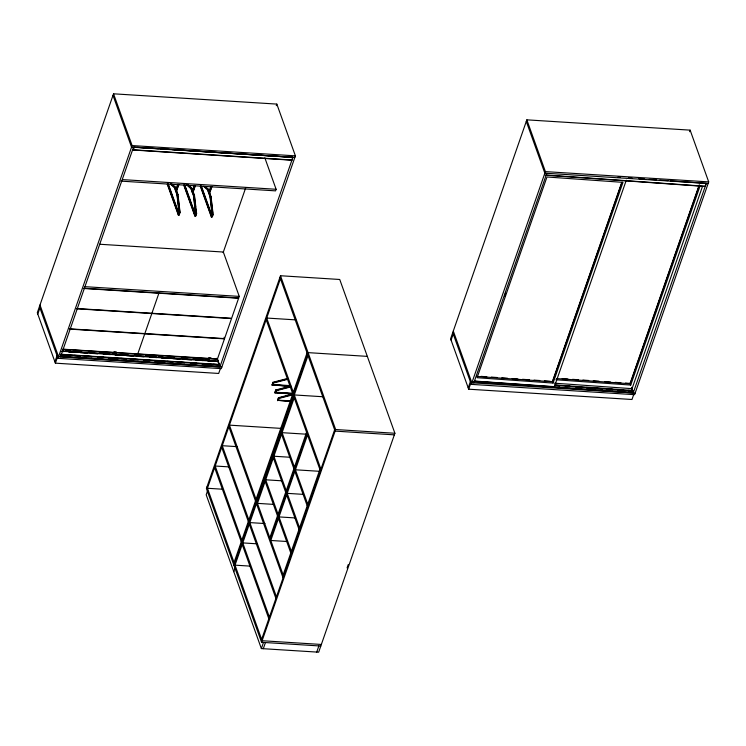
<?xml version="1.0" encoding="UTF-8"?>
<svg xmlns="http://www.w3.org/2000/svg" width="746" height="746" viewBox="0 0 746 746"><rect width="100%" height="100%" fill="white"/><g stroke="black" fill="none" stroke-linecap="round" stroke-linejoin="round"><path stroke-width="1.12" d="M39.445 306.578L58.011 358.332L221.301 368.627L295.397 155.849L276.831 104.095L113.541 93.809L37.3 312.733L55.39 363.162L218.681 373.448L220.471 368.319M37.776 314.066L39.92 307.911M54.906 361.829L57.05 355.674M55.39 363.162L57.535 357.008M58.011 358.332L132.107 145.563L113.541 93.809M60.501 356.877L133.487 147.27M172.233 149.61L292.74 157.359L291.9 160.213L133.161 150.002L134 147.149M61.331 356.271L220.07 366.473L219.473 364.803L60.734 354.592L61.172 356.709L219.911 366.911L292.908 157.303L134.168 147.102L133.161 150.002M178.648 184.402L176.532 190.472L175.711 190.416L177.818 184.355M178.863 184.504L176.662 190.827L177.949 194.426L180.066 212.433L179.143 215.072L178.313 215.025L179.236 212.386L177.128 194.37L175.832 190.78L178.042 184.448M179.45 209.076L179.833 212.368L179.171 214.279L178.341 214.223L179.003 212.321L176.942 194.734L174.424 187.694L170.517 184.215M194.827 186.453L193.074 191.517L192.244 191.461L194.361 185.39M195.405 185.54L193.205 191.871L194.492 195.471L196.599 213.477L195.685 216.116L194.855 216.06L195.769 213.431L193.662 195.415L192.375 191.825L194.575 185.493M137.768 353.884L144.752 333.844M144.845 333.574L151.82 313.534M151.914 313.264L158.898 293.225M195.853 209.02L196.366 213.412L195.704 215.314L194.874 215.268L195.545 213.356L193.484 195.778L190.957 188.738L186.276 184.57M209.607 192.552L208.777 192.505L210.894 186.435M211.939 186.584L209.738 192.916L211.025 196.506L213.132 214.522L212.218 217.161L211.388 217.105L212.312 214.466L210.195 196.459L208.908 192.86L211.118 186.528M209.962 191.545L211.724 186.491M212.908 214.456L212.246 216.359L211.416 216.312L212.078 214.4L210.018 196.823L207.491 189.782L203.593 186.304M223.138 252.614L245.686 187.861M276.281 105.68L276.831 104.095M264.858 157.9L276.113 189.279L275.554 190.864L120.759 181.11M69.751 328.846L224.555 338.6L231.53 318.551L76.735 308.797M99.731 244.25L223.334 252.036L239.252 296.395L238.692 297.98L83.897 288.226M63.401 349.38L217.506 359.292L219.548 365.885M217.506 359.292L218.158 361.54L61.806 351.263M212.442 364.58L219.399 365.027L218.233 361.316M207.63 490.691L206.194 494.794L261.361 648.582L318.663 652.19L394.904 433.267L339.738 279.48L280.496 275.74L206.4 488.518L261.566 642.306L320.808 646.036M280.421 278.659L207.435 488.266L222.532 489.217M290.67 386.475L272.066 384.927L272.98 382.288L288.087 378.343M272.206 385.309L272.98 382.288M272.877 384.908L273.409 382.614L272.877 384.908L290.241 385.999M292.283 394.102L274.826 392.629L275.74 389.99L290.847 386.046M274.966 393.011L275.74 389.99M275.638 392.601L276.169 390.317L275.638 392.601L293.001 393.702M290.427 401.516L277.587 400.322L278.51 397.693L292.535 394.028M277.726 400.714L278.51 397.693M278.267 399.921L278.929 398.01L278.407 400.304L290.996 400.723M234.058 562.493L307.054 352.886M233.983 565.412L308.079 352.634L367.321 356.374M308.005 355.553L235.018 565.16L250.115 566.111M294.213 397.851L257.473 503.363L273.735 504.389M233.778 571.688L235.214 567.585M269.838 537.819L306.578 432.307M270.313 539.144L307.054 433.64M307.529 434.974L270.789 540.477L287.051 541.503M283.144 574.933L319.885 469.43M261.641 639.397L334.637 429.789M261.566 642.306L335.663 429.537L280.496 275.74M261.361 648.582L263.506 642.427M263.301 648.703L265.445 642.548M316.724 652.069L318.868 645.915M347.077 567.911L348.223 564.61M452.747 332.623L471.313 384.376L634.604 394.671L708.7 181.893L690.134 130.14L526.844 119.845L450.603 338.777L468.693 389.198L631.983 399.492L633.774 394.364M451.078 340.111L453.223 333.956M468.208 387.873L470.353 381.719M468.693 389.198L470.829 383.043M471.313 384.376L545.401 171.608L526.844 119.845M473.803 382.922L546.79 173.314M504.483 296.349L505.629 293.057M552.45 381.42L621.586 182.891M622.099 182.155L552.59 381.775L476.601 376.413M553.066 383.071L622.966 182.36L546.977 176.989L477.086 377.709L553.066 383.071L552.357 381.159M626.295 180.206L554.39 386.68L474.521 381.038M689.584 131.725L690.134 130.14M699.244 184.877L630.109 383.407L625.502 383.08M699.375 185.241L630.239 383.761L556.563 378.558M555.891 379.77L630.724 385.057L700.242 185.437M702.424 186.575L632.048 388.666L554.492 383.192M628.132 390.727L632.767 391.063L631.554 387.333M632.767 391.063L555.164 385.337M545.195 175.17L705.212 186.472L706.117 183.423M633.214 392.965L706.303 183.357L670.178 180.886M273.12 382.67L287.9 378.828M273.54 382.996L288.031 379.22M275.88 390.372L290.987 386.437M276.309 390.699L290.8 386.913M278.64 398.075L292.665 394.42M279.069 398.401L292.441 394.904M132.107 145.563L295.397 155.849M545.401 171.608L708.7 181.893M294.847 157.434L131.548 147.149L112.991 95.385M708.15 183.479L544.85 173.184L526.284 121.43M122.465 179.6L276.113 189.279M174.424 187.694L175.245 187.75L170.564 183.572L175.375 187.237L176.532 190.472M190.957 188.738L191.787 188.794L187.106 184.616L191.909 188.281L193.074 191.517M209.225 191.48L208.451 189.325L207.621 189.27L208.777 192.505M207.491 189.782L208.321 189.838L210.531 195.993M175.832 190.78L176.662 190.827M192.375 191.825L193.205 191.871M208.908 192.86L209.738 192.916M175.683 191.218L176.513 191.274L177.772 194.79L176.942 194.734M192.216 192.263L193.046 192.309L193.997 194.948M208.759 193.298L209.589 193.354M177.128 194.37L177.949 194.426M193.662 195.415L194.492 195.471M210.195 196.459L211.025 196.506M210.018 196.823L210.848 196.879L212.004 206.763M179.003 212.321L180.066 212.433M195.545 213.356L196.599 213.477M212.312 214.466L213.132 214.522M84.447 286.641L239.252 296.395M83.804 288.488L238.608 298.241L231.624 318.29L76.829 308.536M295.752 319.875L266.704 318.048L293.337 392.284M69.658 329.107L224.462 338.861L217.478 358.91L62.683 349.156M113.97 351.72L116.283 351.86M208.703 357.688L211.006 357.828M221.851 367.041L58.561 356.756L39.995 304.993M635.154 393.086L471.864 382.791L453.298 331.038M272.738 384.516L290.101 385.617M272.066 384.927L289.383 386.018M275.507 392.219L292.861 393.31M274.826 392.629L292.143 393.72M323.335 396.769L294.288 394.942L320.92 469.178M277.587 400.322L291.136 401.106M335.663 429.537L394.904 433.267M394.354 434.853L335.113 431.113L279.946 277.325M281.69 428.428L229.414 425.136L256.046 499.372M306.485 434.209L282.091 432.671L294.446 467.127M237.349 446.658L222.252 445.707L248.875 519.943M290.147 457.261L273.885 456.235L286.24 490.691M319.801 471.323L295.407 469.793L307.762 504.24M229.115 466.893L215.174 466.017L241.807 540.253M281.941 480.825L265.679 479.799L278.044 514.255M303.463 494.374L287.201 493.348L299.556 527.804M295.257 517.938L278.995 516.913L291.35 551.369M264.933 523.552L249.835 522.601L276.458 596.837M256.699 543.797L242.758 542.911L269.39 617.147M321.358 644.46L262.116 640.721L206.959 486.933M137.478 147.372L146.748 147.969M149.06 148.118L158.329 148.715M160.651 148.864L169.92 149.461M133.077 149.787L291.817 159.989M65.573 349.967L70.208 350.266M75.999 350.639L81.79 351.012M88.746 351.459L93.381 351.758M99.171 352.131L104.962 352.504M111.919 352.951L116.553 353.25M122.344 353.623L128.135 353.996M135.091 354.443L139.726 354.732M145.517 355.105L151.307 355.478M158.264 355.926L162.898 356.224M168.689 356.597L174.489 356.97M181.437 357.418L186.071 357.716M193.028 358.164L197.662 358.462M203.453 358.835L209.244 359.208M62.841 350.974L218.102 360.961M68.557 351.571L75.514 352.019M80.148 352.317L87.096 352.755M91.73 353.054L97.521 353.427M103.321 353.8L110.268 354.247M114.903 354.546L120.703 354.919M127.65 355.366L133.441 355.739M138.075 356.038L143.875 356.411M150.823 356.858L156.613 357.231M161.248 357.53L168.204 357.977M173.995 358.35L179.795 358.723M184.43 359.022L191.377 359.469M196.011 359.768L202.968 360.215M207.602 360.514L214.55 360.952M61.732 351.478L64.053 351.627M68.688 351.925L74.479 352.298M80.27 352.671L87.226 353.119M91.861 353.418L97.651 353.79M103.442 354.163L110.399 354.611M115.033 354.91L120.824 355.282M126.624 355.655L133.571 356.103M138.206 356.401L143.997 356.775M149.797 357.147L156.744 357.586M161.378 357.884L168.335 358.332M172.969 358.63L179.917 359.078M184.551 359.376L191.508 359.824M196.142 360.122L203.089 360.57M207.724 360.868L214.68 361.316M60.603 354.238L219.343 364.449M60.529 354.453L68.641 354.975M74.432 355.348L80.223 355.721M84.858 356.019L91.814 356.467M97.605 356.84L103.396 357.213M108.03 357.511L114.987 357.959M120.777 358.332L126.578 358.705M131.212 359.003L138.159 359.451M143.95 359.824L149.75 360.197M154.385 360.495L161.332 360.943M167.123 361.316L172.923 361.689M178.714 362.052L184.504 362.425M190.305 362.798L196.095 363.171M201.886 363.544L207.677 363.917M213.477 364.29L219.268 364.663M61.815 354.891L68.772 355.338M74.563 355.711L80.354 356.084M84.988 356.383L91.944 356.83M97.735 357.203L103.526 357.576M108.161 357.875L115.117 358.322M120.908 358.686L126.699 359.059M131.333 359.358L138.29 359.805M144.081 360.178L149.871 360.551M154.506 360.85L161.462 361.297M167.253 361.67L173.044 362.043M178.844 362.416L184.635 362.789M190.426 363.162L196.226 363.535M202.017 363.908L207.808 364.281M617.996 177.203L620.495 177.296M628.43 177.94L632.086 178.117M638.865 178.676L644.665 179.087M649.3 179.413L656.443 179.833M659.734 180.15L668.034 180.653M546.277 175.04L705.138 186.258M562.186 378.604L567.939 379.015M572.546 379.341L578.299 379.742M582.906 380.068L588.669 380.479M593.266 380.805L599.029 381.206M604.782 381.616L610.536 382.017M615.142 382.344L620.896 382.754M481.077 376.376L486.83 376.786M491.437 377.112L497.19 377.513M501.797 377.84L507.55 378.25M512.157 378.576L517.91 378.977M522.517 379.304L529.427 379.789M534.033 380.115L539.787 380.525M544.393 380.852L550.147 381.253M555.024 384.973L632.72 390.466M554.949 385.216L559.584 385.542M565.384 385.952L570.019 386.279M575.819 386.689L581.619 387.099M586.253 387.426L592.054 387.836M596.688 388.162L602.488 388.573M607.123 388.899L612.923 389.309M617.557 389.636L623.358 390.046M627.992 390.372L632.636 390.699M555.08 385.57L559.714 385.896M565.515 386.307L570.149 386.633M575.949 387.043L581.749 387.454M586.384 387.78L592.184 388.19M596.819 388.517L602.619 388.927M607.253 389.253L613.053 389.664M617.697 389.99L623.488 390.4M474.615 381.271L633.466 392.499L632.85 390.82M473.29 381.663L633.307 392.965M205.253 186.472L208.451 189.325M204.423 186.416L208.321 189.838M187.917 184.719L191.909 188.281M171.375 183.675L175.375 187.237M630.016 383.136L630.724 385.057M631.405 387.827L632.925 391.939M631.666 388.647L632.832 391.883M266.154 319.633L292.786 393.86M293.738 396.527L320.37 470.754M201.411 186.174L212.246 216.359M201.131 186.258L211.071 213.962M200.59 186.127L211.416 216.312M200.31 186.202L211.388 217.105M281.54 434.256L293.896 468.712M294.856 471.369L307.212 505.825M191.088 188.225L192.244 191.461M184.877 185.129L195.704 215.314M184.598 185.213L195.685 216.116M184.048 185.083L194.874 215.268M183.768 185.157L194.855 216.06M273.334 457.82L285.69 492.276M286.65 494.934L299.006 529.39M174.545 187.181L175.711 190.416M224.07 337.267L224.555 338.6M168.344 184.094L179.171 214.279M168.055 184.169L179.143 215.072M167.514 184.038L178.341 214.223M167.235 184.122L178.313 215.025M265.128 481.384L277.484 515.84M278.445 518.498L290.8 552.954M216.825 358.294L219.529 365.838M256.997 502.03L283.629 576.266M228.863 426.721L255.496 500.948M256.447 503.615L283.07 577.852M221.702 447.292L248.325 521.529M249.285 524.186L275.908 598.423M214.624 467.602L241.256 541.838M242.208 544.496L268.84 618.732M212.265 208.964L212.778 213.356M194.314 195.834L195.601 206.819M177.902 195.89L179.189 206.875"/></g></svg>
